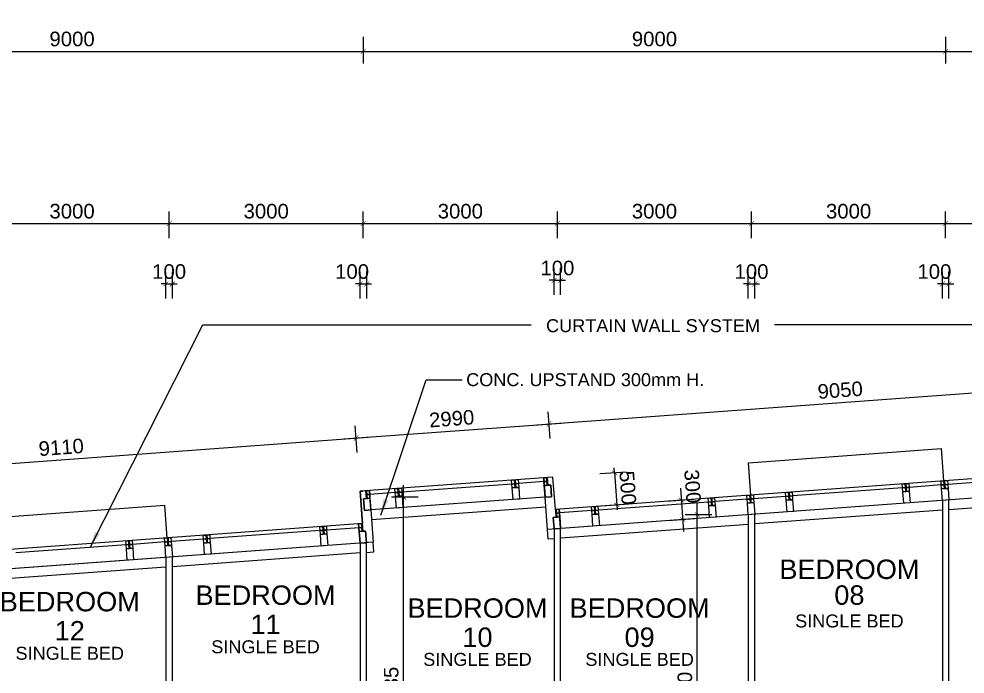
# Model space of a CAD drawing. Header units: millimetres. Extents: x 0 to 69068, y 299 to 37257.
# Drawn here: x 20179 to 34800, y 24308 to 34422 of the extents above; entities that cross this region are included whole.
import ezdxf
from ezdxf.enums import TextEntityAlignment as Align

# ---------------------------------------------------------------- set-up
doc = ezdxf.new("R2010")
doc.units = ezdxf.units.MM
doc.layers.get('Defpoints').update_dxf_attribs({"color": 8})
for name, color, linetype in [('above', 8, 'Continuous'), ('arrow', 8, 'Continuous'), ('Dry Wall', 8, 'Continuous'), ('GBP Dim', 8, 'Continuous'), ('GBP Text 200', 8, 'Continuous'), ('GBP Text 250', 8, 'Continuous'), ('Kerb', 8, 'Continuous'), ('WINDOW', 8, 'Continuous'), ('WINDOW-MULLION', 8, 'Continuous'), ('zzz-room mix', 8, 'Continuous')]:
    doc.layers.add(name, color=color, linetype=linetype)
doc.styles.add('BH', font='arial.ttf')
doc.styles.get("Standard").update_dxf_attribs({"font": 'arial.ttf'})
doc.dimstyles.new('200 GBP', dxfattribs={"dimscale": 1.5, "dimtxt": 150, "dimasz": 50, "dimexe": 125, "dimexo": 50, "dimgap": 50, "dimtad": 1, "dimdec": 0, "dimzin": 0, "dimdsep": 46, "dimtxsty": 'BH', "dimblk": 'ARCHTICK', "dimcen": 0.09, "dimdle": 125, "dimclrd": 9, "dimclre": 9, "dimclrt": 1, "dimadec": 0, "dimazin": 0, "dimtfac": 1, "dimtdec": 0, "dimtix": 1, "dimtmove": 2, "dimatfit": 3, "dimldrblk": 'ARCHTICK', "dimfxl": 300, "dimfxlon": 1, "dimtolj": 1, "dimtzin": 0, "dimarcsym": 0})
doc.dimstyles.get("Standard").update_dxf_attribs({"dimtxt": 0.18, "dimasz": 0.18, "dimexe": 0.18, "dimexo": 0.0625, "dimgap": 0.09, "dimtad": 0, "dimtih": 1, "dimtoh": 1, "dimdec": 4, "dimzin": 0, "dimdsep": 46, "dimtxsty": 'Standard', "dimcen": 0.09, "dimadec": 0, "dimazin": 0, "dimtfac": 1, "dimtdec": 4, "dimtofl": 0, "dimtmove": 0, "dimatfit": 3, "dimfxl": 1, "dimtolj": 1, "dimtzin": 0, "dimarcsym": 0})

# ---------------------------------------------------------------- blocks, each defined once
blk = doc.blocks.new('_ArchTick')
at = {"color": 0, "const_width": 0.1}
blk.add_lwpolyline([(0.5, 0.5), (-0.5, -0.5)], dxfattribs=at)
blk = doc.blocks.new('*D245')
at = {"layer": 'Defpoints', "color": 0, "transparency": 16777216}
for p in [(25389, 27952), (25486, 26632), (16400, 25965)]:
    blk.add_point(p, dxfattribs=at)
at = {"layer": 'GBP Dim', "color": 9, "lineweight": -2, "transparency": 16777216}
for p, q in [((25406, 27728), (25375, 28139)), ((16116, 27272), (25576, 27966)), ((16320, 27061), (16289, 27473))]:
    blk.add_line(p, q, dxfattribs=at)
at = {"layer": 'GBP Dim', "color": 9, "lineweight": -2, "transparency": 16777216, "xscale": 75, "yscale": 75, "zscale": 75}
for p, rotation in [((25389, 27952), 4.194182783224863), ((16303, 27286), 184.1941827832248)]:
    blk.add_blockref('_ArchTick', p, dxfattribs=dict(at, rotation=rotation))
at = {"layer": 'GBP Dim', "transparency": 16777216, "insert": (20832, 27808), "char_height": 225, "attachment_point": 5, "rotation": 4.1942, "style": 'BH'}
blk.add_mtext('\\A1;9110', dxfattribs=at)
blk = doc.blocks.new('*D246')
at = {"layer": 'Defpoints', "color": 0, "transparency": 16777216}
for p in [(28371, 28171), (28468, 26850), (25486, 26632)]:
    blk.add_point(p, dxfattribs=at)
at = {"layer": 'GBP Dim', "color": 9, "lineweight": -2, "transparency": 16777216}
for p, q in [((28388, 27946), (28358, 28358)), ((25202, 27938), (28558, 28184)), ((25406, 27728), (25375, 28139))]:
    blk.add_line(p, q, dxfattribs=at)
at = {"layer": 'GBP Dim', "color": 9, "lineweight": -2, "transparency": 16777216, "xscale": 75, "yscale": 75, "zscale": 75}
for p, rotation in [((28371, 28171), 4.194182783224863), ((25389, 27952), 184.1941827832248)]:
    blk.add_blockref('_ArchTick', p, dxfattribs=dict(at, rotation=rotation))
at = {"layer": 'GBP Dim', "transparency": 16777216, "insert": (26866, 28251), "char_height": 225, "attachment_point": 5, "rotation": 4.1942, "style": 'BH'}
blk.add_mtext('\\A1;2990', dxfattribs=at)
blk = doc.blocks.new('*D247')
at = {"layer": 'Defpoints', "color": 0, "transparency": 16777216}
for p in [(37397, 28833), (37494, 27512), (28468, 26850)]:
    blk.add_point(p, dxfattribs=at)
at = {"layer": 'GBP Dim', "color": 9, "lineweight": -2, "transparency": 16777216}
for p, q in [((37414, 28608), (37383, 29020)), ((28184, 28157), (37584, 28846)), ((28388, 27946), (28358, 28358))]:
    blk.add_line(p, q, dxfattribs=at)
at = {"layer": 'GBP Dim', "color": 9, "lineweight": -2, "transparency": 16777216, "xscale": 75, "yscale": 75, "zscale": 75}
for p, rotation in [((37397, 28833), 4.194182783224863), ((28371, 28171), 184.1941827832248)]:
    blk.add_blockref('_ArchTick', p, dxfattribs=dict(at, rotation=rotation))
at = {"layer": 'GBP Dim', "transparency": 16777216, "insert": (32870, 28691), "char_height": 225, "attachment_point": 5, "rotation": 4.1942, "style": 'BH'}
blk.add_mtext('\\A1;9050', dxfattribs=at)
blk = doc.blocks.new('*D253')
at = {"layer": 'Defpoints', "color": 0, "transparency": 16777216}
for p in [(25500, 34422), (34500, 34422), (34500, 33922)]:
    blk.add_point(p, dxfattribs=at)
at = {"layer": 'GBP Dim', "color": 9, "lineweight": -2, "transparency": 16777216}
for p, q in [((25500, 34147), (25500, 33735)), ((34500, 34147), (34500, 33735)), ((25313, 33922), (34688, 33922))]:
    blk.add_line(p, q, dxfattribs=at)
at = {"layer": 'GBP Dim', "color": 9, "lineweight": -2, "transparency": 16777216, "xscale": 75, "yscale": 75, "zscale": 75, "rotation": 180}
blk.add_blockref('_ArchTick', (25500, 33922), dxfattribs=at)
at = {"layer": 'GBP Dim', "color": 9, "lineweight": -2, "transparency": 16777216, "xscale": 75, "yscale": 75, "zscale": 75}
blk.add_blockref('_ArchTick', (34500, 33922), dxfattribs=at)
at = {"layer": 'GBP Dim', "transparency": 16777216, "insert": (30000, 34112), "char_height": 225, "attachment_point": 5, "style": 'BH'}
blk.add_mtext('\\A1;9000', dxfattribs=at)
blk = doc.blocks.new('*D254')
at = {"layer": 'Defpoints', "color": 0, "transparency": 16777216}
for p in [(34500, 34422), (43500, 34422), (43500, 33922)]:
    blk.add_point(p, dxfattribs=at)
at = {"layer": 'GBP Dim', "color": 9, "lineweight": -2, "transparency": 16777216}
for p, q in [((34500, 34147), (34500, 33735)), ((43500, 34147), (43500, 33735)), ((34313, 33922), (43688, 33922))]:
    blk.add_line(p, q, dxfattribs=at)
at = {"layer": 'GBP Dim', "color": 9, "lineweight": -2, "transparency": 16777216, "xscale": 75, "yscale": 75, "zscale": 75, "rotation": 180}
blk.add_blockref('_ArchTick', (34500, 33922), dxfattribs=at)
at = {"layer": 'GBP Dim', "color": 9, "lineweight": -2, "transparency": 16777216, "xscale": 75, "yscale": 75, "zscale": 75}
blk.add_blockref('_ArchTick', (43500, 33922), dxfattribs=at)
at = {"layer": 'GBP Dim', "transparency": 16777216, "insert": (39000, 34112), "char_height": 225, "attachment_point": 5, "style": 'BH'}
blk.add_mtext('\\A1;9000', dxfattribs=at)
blk = doc.blocks.new('*D257')
at = {"layer": 'Defpoints', "color": 0, "transparency": 16777216}
for p in [(16500, 34422), (25500, 34422), (25500, 33922)]:
    blk.add_point(p, dxfattribs=at)
at = {"layer": 'GBP Dim', "color": 9, "lineweight": -2, "transparency": 16777216}
for p, q in [((16500, 34147), (16500, 33735)), ((25500, 34147), (25500, 33735)), ((16313, 33922), (25688, 33922))]:
    blk.add_line(p, q, dxfattribs=at)
at = {"layer": 'GBP Dim', "color": 9, "lineweight": -2, "transparency": 16777216, "xscale": 75, "yscale": 75, "zscale": 75, "rotation": 180}
blk.add_blockref('_ArchTick', (16500, 33922), dxfattribs=at)
at = {"layer": 'GBP Dim', "color": 9, "lineweight": -2, "transparency": 16777216, "xscale": 75, "yscale": 75, "zscale": 75}
blk.add_blockref('_ArchTick', (25500, 33922), dxfattribs=at)
at = {"layer": 'GBP Dim', "transparency": 16777216, "insert": (21000, 34112), "char_height": 225, "attachment_point": 5, "style": 'BH'}
blk.add_mtext('\\A1;9000', dxfattribs=at)
blk = doc.blocks.new('*D273')
at = {"layer": 'Defpoints', "color": 0, "transparency": 16777216}
for p in [(28418, 27348), (29417, 26920), (28455, 26849)]:
    blk.add_point(p, dxfattribs=at)
at = {"layer": 'GBP Dim', "color": 9, "lineweight": -2, "transparency": 16777216}
for p, q in [((29380, 27419), (29375, 27493)), ((29156, 27402), (29567, 27432)), ((29380, 27419), (29417, 26920)), ((29193, 26903), (29604, 26934)), ((29417, 26920), (29423, 26845))]:
    blk.add_line(p, q, dxfattribs=at)
at = {"layer": 'GBP Dim', "color": 9, "lineweight": -2, "transparency": 16777216, "xscale": 75, "yscale": 75, "zscale": 75}
for p, rotation in [((29380, 27419), 274.1941827845765), ((29417, 26920), 94.19418278457653)]:
    blk.add_blockref('_ArchTick', p, dxfattribs=dict(at, rotation=rotation))
at = {"layer": 'GBP Dim', "transparency": 16777216, "insert": (29588, 27183), "char_height": 225, "attachment_point": 5, "rotation": 274.1942, "style": 'BH'}
blk.add_mtext('\\A1;500', dxfattribs=at)
blk = doc.blocks.new('*D280')
at = {"layer": 'Defpoints', "color": 0, "transparency": 16777216}
for p in [(22500, 31263), (22500, 26112), (19500, 25892)]:
    blk.add_point(p, dxfattribs=at)
at = {"layer": 'GBP Dim', "color": 9, "lineweight": -2, "transparency": 16777216}
for p, q in [((19500, 31038), (19500, 31450)), ((22500, 31038), (22500, 31450)), ((19312, 31263), (22687, 31263))]:
    blk.add_line(p, q, dxfattribs=at)
at = {"layer": 'GBP Dim', "color": 9, "lineweight": -2, "transparency": 16777216, "xscale": 75, "yscale": 75, "zscale": 75, "rotation": 180}
blk.add_blockref('_ArchTick', (19500, 31263), dxfattribs=at)
at = {"layer": 'GBP Dim', "color": 9, "lineweight": -2, "transparency": 16777216, "xscale": 75, "yscale": 75, "zscale": 75}
blk.add_blockref('_ArchTick', (22500, 31263), dxfattribs=at)
at = {"layer": 'GBP Dim', "transparency": 16777216, "insert": (21000, 31453), "char_height": 225, "attachment_point": 5, "style": 'BH'}
blk.add_mtext('\\A1;3000', dxfattribs=at)
blk = doc.blocks.new('*D281')
at = {"layer": 'Defpoints', "color": 0, "transparency": 16777216}
for p in [(25500, 31263), (25500, 26332), (22500, 26112)]:
    blk.add_point(p, dxfattribs=at)
at = {"layer": 'GBP Dim', "color": 9, "lineweight": -2, "transparency": 16777216}
for p, q in [((22500, 31038), (22500, 31450)), ((25500, 31038), (25500, 31450)), ((22312, 31263), (25688, 31263))]:
    blk.add_line(p, q, dxfattribs=at)
at = {"layer": 'GBP Dim', "color": 9, "lineweight": -2, "transparency": 16777216, "xscale": 75, "yscale": 75, "zscale": 75, "rotation": 180}
blk.add_blockref('_ArchTick', (22500, 31263), dxfattribs=at)
at = {"layer": 'GBP Dim', "color": 9, "lineweight": -2, "transparency": 16777216, "xscale": 75, "yscale": 75, "zscale": 75}
blk.add_blockref('_ArchTick', (25500, 31263), dxfattribs=at)
at = {"layer": 'GBP Dim', "transparency": 16777216, "insert": (24000, 31453), "char_height": 225, "attachment_point": 5, "style": 'BH'}
blk.add_mtext('\\A1;3000', dxfattribs=at)
blk = doc.blocks.new('*D282')
at = {"layer": 'Defpoints', "color": 0, "transparency": 16777216}
for p in [(28500, 31263), (28500, 26552), (25500, 26332)]:
    blk.add_point(p, dxfattribs=at)
at = {"layer": 'GBP Dim', "color": 9, "lineweight": -2, "transparency": 16777216}
for p, q in [((25500, 31038), (25500, 31450)), ((28500, 31038), (28500, 31450)), ((25313, 31263), (28688, 31263))]:
    blk.add_line(p, q, dxfattribs=at)
at = {"layer": 'GBP Dim', "color": 9, "lineweight": -2, "transparency": 16777216, "xscale": 75, "yscale": 75, "zscale": 75, "rotation": 180}
blk.add_blockref('_ArchTick', (25500, 31263), dxfattribs=at)
at = {"layer": 'GBP Dim', "color": 9, "lineweight": -2, "transparency": 16777216, "xscale": 75, "yscale": 75, "zscale": 75}
blk.add_blockref('_ArchTick', (28500, 31263), dxfattribs=at)
at = {"layer": 'GBP Dim', "transparency": 16777216, "insert": (27000, 31453), "char_height": 225, "attachment_point": 5, "style": 'BH'}
blk.add_mtext('\\A1;3000', dxfattribs=at)
blk = doc.blocks.new('*D283')
at = {"layer": 'Defpoints', "color": 0, "transparency": 16777216}
for p in [(31500, 31263), (31500, 26772), (28500, 26552)]:
    blk.add_point(p, dxfattribs=at)
at = {"layer": 'GBP Dim', "color": 9, "lineweight": -2, "transparency": 16777216}
for p, q in [((28500, 31038), (28500, 31450)), ((31500, 31038), (31500, 31450)), ((28313, 31263), (31688, 31263))]:
    blk.add_line(p, q, dxfattribs=at)
at = {"layer": 'GBP Dim', "color": 9, "lineweight": -2, "transparency": 16777216, "xscale": 75, "yscale": 75, "zscale": 75, "rotation": 180}
blk.add_blockref('_ArchTick', (28500, 31263), dxfattribs=at)
at = {"layer": 'GBP Dim', "color": 9, "lineweight": -2, "transparency": 16777216, "xscale": 75, "yscale": 75, "zscale": 75}
blk.add_blockref('_ArchTick', (31500, 31263), dxfattribs=at)
at = {"layer": 'GBP Dim', "transparency": 16777216, "insert": (30000, 31453), "char_height": 225, "attachment_point": 5, "style": 'BH'}
blk.add_mtext('\\A1;3000', dxfattribs=at)
blk = doc.blocks.new('*D284')
at = {"layer": 'Defpoints', "color": 0, "transparency": 16777216}
for p in [(34500, 31263), (34500, 26992), (31500, 26772)]:
    blk.add_point(p, dxfattribs=at)
at = {"layer": 'GBP Dim', "color": 9, "lineweight": -2, "transparency": 16777216}
for p, q in [((31500, 31038), (31500, 31450)), ((34500, 31038), (34500, 31450)), ((31313, 31263), (34688, 31263))]:
    blk.add_line(p, q, dxfattribs=at)
at = {"layer": 'GBP Dim', "color": 9, "lineweight": -2, "transparency": 16777216, "xscale": 75, "yscale": 75, "zscale": 75, "rotation": 180}
blk.add_blockref('_ArchTick', (31500, 31263), dxfattribs=at)
at = {"layer": 'GBP Dim', "color": 9, "lineweight": -2, "transparency": 16777216, "xscale": 75, "yscale": 75, "zscale": 75}
blk.add_blockref('_ArchTick', (34500, 31263), dxfattribs=at)
at = {"layer": 'GBP Dim', "transparency": 16777216, "insert": (33000, 31453), "char_height": 225, "attachment_point": 5, "style": 'BH'}
blk.add_mtext('\\A1;3000', dxfattribs=at)
blk = doc.blocks.new('*D285')
at = {"layer": 'Defpoints', "color": 0, "transparency": 16777216}
for p in [(37500, 31263), (37500, 27212), (34500, 26992)]:
    blk.add_point(p, dxfattribs=at)
at = {"layer": 'GBP Dim', "color": 9, "lineweight": -2, "transparency": 16777216}
for p, q in [((34500, 31038), (34500, 31450)), ((37500, 31038), (37500, 31450)), ((34313, 31263), (37688, 31263))]:
    blk.add_line(p, q, dxfattribs=at)
at = {"layer": 'GBP Dim', "color": 9, "lineweight": -2, "transparency": 16777216, "xscale": 75, "yscale": 75, "zscale": 75, "rotation": 180}
blk.add_blockref('_ArchTick', (34500, 31263), dxfattribs=at)
at = {"layer": 'GBP Dim', "color": 9, "lineweight": -2, "transparency": 16777216, "xscale": 75, "yscale": 75, "zscale": 75}
blk.add_blockref('_ArchTick', (37500, 31263), dxfattribs=at)
at = {"layer": 'GBP Dim', "transparency": 16777216, "insert": (36000, 31453), "char_height": 225, "attachment_point": 5, "style": 'BH'}
blk.add_mtext('\\A1;3000', dxfattribs=at)
blk = doc.blocks.new('*D298')
at = {"layer": 'Defpoints', "color": 0, "transparency": 16777216}
for p in [(26122, 27039), (27150, 27039), (27150, 21104)]:
    blk.add_point(p, dxfattribs=at)
at = {"layer": 'GBP Dim', "color": 9, "lineweight": -2, "transparency": 16777216}
for p, q in [((26122, 20916), (26122, 27227)), ((26347, 27039), (25935, 27039)), ((26347, 21104), (25935, 21104))]:
    blk.add_line(p, q, dxfattribs=at)
at = {"layer": 'GBP Dim', "color": 9, "lineweight": -2, "transparency": 16777216, "xscale": 75, "yscale": 75, "zscale": 75}
for p, rotation in [((26122, 27039), 90), ((26122, 21104), 270)]:
    blk.add_blockref('_ArchTick', p, dxfattribs=dict(at, rotation=rotation))
at = {"layer": 'GBP Dim', "transparency": 16777216, "insert": (25932, 24072), "char_height": 225, "attachment_point": 5, "rotation": 90, "style": 'BH'}
blk.add_mtext('\\A1;5935', dxfattribs=at)
blk = doc.blocks.new('*D305')
at = {"layer": 'Defpoints', "color": 0, "transparency": 16777216}
for p in [(30661, 26768), (31200, 26768), (31200, 21419)]:
    blk.add_point(p, dxfattribs=at)
at = {"layer": 'GBP Dim', "color": 9, "lineweight": -2, "transparency": 16777216}
for p, q in [((30661, 21231), (30661, 26956)), ((30886, 26768), (30473, 26768)), ((30886, 21419), (30473, 21419))]:
    blk.add_line(p, q, dxfattribs=at)
at = {"layer": 'GBP Dim', "color": 9, "lineweight": -2, "transparency": 16777216, "xscale": 75, "yscale": 75, "zscale": 75}
for p, rotation in [((30661, 26768), 90), ((30661, 21419), 270)]:
    blk.add_blockref('_ArchTick', p, dxfattribs=dict(at, rotation=rotation))
at = {"layer": 'GBP Dim', "transparency": 16777216, "insert": (30471, 23994), "char_height": 225, "attachment_point": 5, "rotation": 90, "style": 'BH'}
blk.add_mtext('\\A1;5350', dxfattribs=at)
blk = doc.blocks.new('*D380')
at = {"layer": 'Defpoints', "color": 0, "transparency": 16777216}
for p in [(22550, 30331), (22450, 29777), (22550, 29777)]:
    blk.add_point(p, dxfattribs=at)
at = {"layer": 'GBP Dim', "color": 9, "lineweight": -2, "transparency": 16777216}
for p, q in [((22450, 30106), (22450, 30519)), ((22550, 30106), (22550, 30519)), ((22450, 30331), (22375, 30331)), ((22450, 30331), (22550, 30331)), ((22550, 30331), (22625, 30331))]:
    blk.add_line(p, q, dxfattribs=at)
at = {"layer": 'GBP Dim', "color": 9, "lineweight": -2, "transparency": 16777216, "xscale": 75, "yscale": 75, "zscale": 75}
blk.add_blockref('_ArchTick', (22450, 30331), dxfattribs=at)
at = {"layer": 'GBP Dim', "color": 9, "lineweight": -2, "transparency": 16777216, "xscale": 75, "yscale": 75, "zscale": 75, "rotation": 180}
blk.add_blockref('_ArchTick', (22550, 30331), dxfattribs=at)
at = {"layer": 'GBP Dim', "transparency": 16777216, "insert": (22500, 30521), "char_height": 225, "attachment_point": 5, "style": 'BH'}
blk.add_mtext('\\A1;100', dxfattribs=at)
blk = doc.blocks.new('*D381')
at = {"layer": 'Defpoints', "color": 0, "transparency": 16777216}
for p in [(25554, 30331), (25454, 29777), (25554, 29777)]:
    blk.add_point(p, dxfattribs=at)
at = {"layer": 'GBP Dim', "color": 9, "lineweight": -2, "transparency": 16777216}
for p, q in [((25454, 30106), (25454, 30519)), ((25554, 30106), (25554, 30519)), ((25454, 30331), (25379, 30331)), ((25454, 30331), (25554, 30331)), ((25554, 30331), (25629, 30331))]:
    blk.add_line(p, q, dxfattribs=at)
at = {"layer": 'GBP Dim', "color": 9, "lineweight": -2, "transparency": 16777216, "xscale": 75, "yscale": 75, "zscale": 75}
blk.add_blockref('_ArchTick', (25454, 30331), dxfattribs=at)
at = {"layer": 'GBP Dim', "color": 9, "lineweight": -2, "transparency": 16777216, "xscale": 75, "yscale": 75, "zscale": 75, "rotation": 180}
blk.add_blockref('_ArchTick', (25554, 30331), dxfattribs=at)
at = {"layer": 'GBP Dim', "transparency": 16777216, "insert": (25327, 30521), "char_height": 225, "attachment_point": 5, "style": 'BH'}
blk.add_mtext('\\A1;100', dxfattribs=at)
blk = doc.blocks.new('*D382')
at = {"layer": 'Defpoints', "color": 0, "transparency": 16777216}
for p in [(28550, 30387), (28450, 29833), (28550, 29833)]:
    blk.add_point(p, dxfattribs=at)
at = {"layer": 'GBP Dim', "color": 9, "lineweight": -2, "transparency": 16777216}
for p, q in [((28450, 30162), (28450, 30574)), ((28550, 30162), (28550, 30574)), ((28450, 30387), (28375, 30387)), ((28450, 30387), (28550, 30387)), ((28550, 30387), (28625, 30387))]:
    blk.add_line(p, q, dxfattribs=at)
at = {"layer": 'GBP Dim', "color": 9, "lineweight": -2, "transparency": 16777216, "xscale": 75, "yscale": 75, "zscale": 75}
blk.add_blockref('_ArchTick', (28450, 30387), dxfattribs=at)
at = {"layer": 'GBP Dim', "color": 9, "lineweight": -2, "transparency": 16777216, "xscale": 75, "yscale": 75, "zscale": 75, "rotation": 180}
blk.add_blockref('_ArchTick', (28550, 30387), dxfattribs=at)
at = {"layer": 'GBP Dim', "transparency": 16777216, "insert": (28500, 30576), "char_height": 225, "attachment_point": 5, "style": 'BH'}
blk.add_mtext('\\A1;100', dxfattribs=at)
blk = doc.blocks.new('*D383')
at = {"layer": 'Defpoints', "color": 0, "transparency": 16777216}
for p in [(31550, 30331), (31450, 29777), (31550, 29777)]:
    blk.add_point(p, dxfattribs=at)
at = {"layer": 'GBP Dim', "color": 9, "lineweight": -2, "transparency": 16777216}
for p, q in [((31450, 30106), (31450, 30519)), ((31550, 30106), (31550, 30519)), ((31450, 30331), (31375, 30331)), ((31450, 30331), (31550, 30331)), ((31550, 30331), (31625, 30331))]:
    blk.add_line(p, q, dxfattribs=at)
at = {"layer": 'GBP Dim', "color": 9, "lineweight": -2, "transparency": 16777216, "xscale": 75, "yscale": 75, "zscale": 75}
blk.add_blockref('_ArchTick', (31450, 30331), dxfattribs=at)
at = {"layer": 'GBP Dim', "color": 9, "lineweight": -2, "transparency": 16777216, "xscale": 75, "yscale": 75, "zscale": 75, "rotation": 180}
blk.add_blockref('_ArchTick', (31550, 30331), dxfattribs=at)
at = {"layer": 'GBP Dim', "transparency": 16777216, "insert": (31500, 30521), "char_height": 225, "attachment_point": 5, "style": 'BH'}
blk.add_mtext('\\A1;100', dxfattribs=at)
blk = doc.blocks.new('*D384')
at = {"layer": 'Defpoints', "color": 0, "transparency": 16777216}
for p in [(34550, 30331), (34450, 29777), (34550, 29777)]:
    blk.add_point(p, dxfattribs=at)
at = {"layer": 'GBP Dim', "color": 9, "lineweight": -2, "transparency": 16777216}
for p, q in [((34450, 30106), (34450, 30519)), ((34550, 30106), (34550, 30519)), ((34450, 30331), (34375, 30331)), ((34450, 30331), (34550, 30331)), ((34550, 30331), (34625, 30331))]:
    blk.add_line(p, q, dxfattribs=at)
at = {"layer": 'GBP Dim', "color": 9, "lineweight": -2, "transparency": 16777216, "xscale": 75, "yscale": 75, "zscale": 75}
blk.add_blockref('_ArchTick', (34450, 30331), dxfattribs=at)
at = {"layer": 'GBP Dim', "color": 9, "lineweight": -2, "transparency": 16777216, "xscale": 75, "yscale": 75, "zscale": 75, "rotation": 180}
blk.add_blockref('_ArchTick', (34550, 30331), dxfattribs=at)
at = {"layer": 'GBP Dim', "transparency": 16777216, "insert": (34326, 30521), "char_height": 225, "attachment_point": 5, "style": 'BH'}
blk.add_mtext('\\A1;100', dxfattribs=at)
blk = doc.blocks.new('CURTAIN WALL')
at = {"layer": 'WINDOW-MULLION', "ltscale": 100}
blk.add_line((-10, 300), (10, 300), dxfattribs=at)
for points in [[(-50, 300), (-10, 300), (-10, 240), (-50, 240), (-50, 300)], [(10, 300), (50, 300), (50, 240), (10, 240), (10, 300)], [(-50, 240), (-10, 240), (-10, 180), (-50, 180), (-50, 240)], [(10, 240), (50, 240), (50, 180), (10, 180), (10, 240)]]:
    blk.add_lwpolyline(points, dxfattribs=at)
at = {"layer": 'WINDOW-MULLION'}
blk.add_lwpolyline([(-50, 180), (50, 180), (50, 0), (-50, 0)], close=True, dxfattribs=at)
blk = doc.blocks.new('A$C2EC83355')
blk.add_lwpolyline([(-100, 180), (0, 180), (0, 0), (-100, 0)], close=True)
at = {"layer": 'WINDOW-MULLION', "ltscale": 100}
blk.add_line((-60, 180), (-40, 180), dxfattribs=at)
for points in [[(-40, 300), (-100, 300), (-100, 0), (0, 0), (0, 180), (-40, 180), (-40, 300)], [(-100, 300), (-60, 300), (-60, 240), (-100, 240), (-100, 300)], [(-100, 240), (-60, 240), (-60, 180), (-100, 180), (-100, 240)]]:
    blk.add_lwpolyline(points, dxfattribs=at)
blk = doc.blocks.new('A$C05020688')
at = {"layer": 'WINDOW-MULLION', "ltscale": 100}
blk.add_line((-60, 180), (-40, 180), dxfattribs=at)
for points in [[(-100, 180), (-100, 0), (0, 0), (0, 300), (-60, 300), (-60, 180), (-100, 180)], [(-40, 300), (0, 300), (0, 240), (-40, 240), (-40, 300)], [(-40, 240), (0, 240), (0, 180), (-40, 180), (-40, 240)]]:
    blk.add_lwpolyline(points, dxfattribs=at)
at = {"layer": 'WINDOW-MULLION'}
blk.add_lwpolyline([(-100, 180), (0, 180), (0, 0), (-100, 0)], close=True, dxfattribs=at)
blk = doc.blocks.new('*D417')
at = {"layer": 'Defpoints', "color": 0, "transparency": 16777216}
for p in [(29452, 26922), (29474, 26623), (30436, 26694)]:
    blk.add_point(p, dxfattribs=at)
at = {"layer": 'GBP Dim', "color": 9, "lineweight": -2, "transparency": 16777216}
for p, q in [((30401, 27180), (30450, 26507)), ((30190, 26977), (30601, 27007)), ((30212, 26677), (30623, 26708))]:
    blk.add_line(p, q, dxfattribs=at)
at = {"layer": 'GBP Dim', "color": 9, "lineweight": -2, "transparency": 16777216, "xscale": 75, "yscale": 75, "zscale": 75}
for p, rotation in [((30414, 26993), 94.19418278547917), ((30436, 26694), 274.1941827854791)]:
    blk.add_blockref('_ArchTick', p, dxfattribs=dict(at, rotation=rotation))
at = {"layer": 'GBP Dim', "transparency": 16777216, "insert": (30589, 27206), "char_height": 225, "attachment_point": 5, "rotation": 274.1942, "style": 'BH'}
blk.add_mtext('\\A1;300', dxfattribs=at)

msp = doc.modelspace()

# ---------------------------------------------------------------- linework, layer by layer
at = {"layer": 'above', "ltscale": 50}
for points in [[(31488, 27071.7), (31451.6, 27567.1), (34431.7, 27788), (34468.1, 27290.3)], [(22468.1, 26410.3), (22431.6, 26908.4), (16451.4, 26471.3), (16488, 25971.8)]]:
    msp.add_lwpolyline(points, dxfattribs=at)
at = {"layer": 'Dry Wall'}
msp.add_lwpolyline([(34450, 23022.5), (34550, 23022.5), (34550, 26995.5), (34450, 26988.1)], close=True, dxfattribs=at)
for points in [[(31450, 22063.9), (31550, 22063.9), (31550, 26775.5), (31450, 26768.1), (31450, 22063.9)], [(28550, 23842), (28550, 26555.5), (28450, 26548.1), (28450, 23842), (28550, 23842)], [(25550, 23022.5), (25550, 26335.5), (25450, 26328.1), (25450, 23022.5)], [(22550, 23402), (22550, 26115.5), (22450, 26108.1), (22450, 23402)]]:
    msp.add_lwpolyline(points, dxfattribs=at)
at = {"layer": 'Kerb'}
msp.add_line((25628, 26692.1), (28320.8, 26889.6), dxfattribs=at)
for points in [[(37450, 27057.7), (34550, 26845.1)], [(34450, 26837.7), (31550, 26625.1)], [(31450, 26617.7), (28553.6, 26405.3)], [(28450, 26397.7), (28357.4, 26391), (28346.4, 26540.6)], [(25550, 26185.1), (25664.6, 26193.5), (25653.6, 26343.1)], [(25450, 26177.7), (22550, 25965.1)], [(22450, 25957.7), (19550, 25745.1)]]:
    msp.add_lwpolyline(points, dxfattribs=at)
at = {"layer": 'WINDOW'}
for p, q in [((37653.6, 27223.1), (28346.4, 26540.6)), ((28309.8, 27039.2), (25617, 26841.7)), ((28346.4, 26540.6), (28309.8, 27039.2)), ((25617, 26841.7), (25653.6, 26343.1)), ((25653.6, 26343.1), (16399.9, 25664.5))]:
    msp.add_line(p, q, dxfattribs=at)
for points in [[(54211.2, 25792.2), (54032.9, 28223.7), (46468.1, 27669), (46431.5, 28167.6), (43652.6, 27963.8), (40468.1, 27730.3), (40431.5, 28228.9), (37451.5, 28010.4), (37488, 27511.7), (28468.1, 26850.3), (28431.5, 27348.9), (25451.5, 27130.4), (25488, 26631.7), (16399.9, 25965.3)], [(27797.6, 27242.3), (26094.1, 27117.4)], [(28292.3, 27278.6), (27897.4, 27249.6)], [(34432.6, 27227.5), (33933.9, 27190.9)], [(35031, 27271.4), (34532.3, 27234.8)], [(25994.4, 27110.1), (25599.5, 27081.1)], [(32031, 27051.4), (31532.3, 27014.8)], [(33834.2, 27183.6), (32130.7, 27058.7)], [(30834.2, 26963.6), (29130.7, 26838.7)], [(31432.6, 27007.5), (30933.9, 26970.9)], [(29031, 26831.4), (28532.3, 26794.8)], [(24834.2, 26523.6), (23130.7, 26398.7)], [(25435.3, 26567.7), (24933.9, 26530.9)], [(22432.6, 26347.5), (21933.9, 26310.9)], [(23031, 26391.4), (22532.3, 26354.8)], [(21834.2, 26303.6), (20130.7, 26178.7)]]:
    msp.add_lwpolyline(points, dxfattribs=at)
at = {"layer": 'WINDOW-MULLION'}
for points in [[(28468.1, 26850.3), (28431.5, 27348.9), (28347.7, 27342.8)], [(25488, 26631.7), (25451.5, 27130.4), (25495.3, 27133.6)]]:
    msp.add_lwpolyline(points, dxfattribs=at)
at = {"layer": 'zzz-room mix'}
msp.add_lwpolyline([(37653.6, 27223.1), (28346.4, 26540.6), (28309.8, 27039.2), (25617, 26841.7), (25653.6, 26343.1), (16399.9, 25664.5)], dxfattribs=at)

# ---------------------------------------------------------------- block references
at = {"layer": 'WINDOW-MULLION'}
for name, p, rotation in [('A$C2EC83355', (28409.6, 27046.5), 4.194182783392759), ('CURTAIN WALL', (27865, 27006.6), 4.194182774196734), ('CURTAIN WALL', (33901.6, 26947.9), 4.194182774196734), ('CURTAIN WALL', (34500, 26991.8), 4.194182774196734), ('A$C05020688', (25617, 26841.7), 4.194182783392759), ('CURTAIN WALL', (26061.8, 26874.4), 4.194182774196734), ('CURTAIN WALL', (31500, 26771.8), 4.194182774196734), ('CURTAIN WALL', (32098.4, 26815.7), 4.194182774196734), ('CURTAIN WALL', (30901.6, 26727.9), 4.194182774196734), ('A$C05020688', (28549.9, 26555.5), 4.194182783392759), ('CURTAIN WALL', (29098.4, 26595.7), 4.194182774196734), ('A$C2EC83355', (25550, 26335.5), 4.194182783392759), ('CURTAIN WALL', (24901.6, 26287.9), 4.194182774196734), ('CURTAIN WALL', (21901.6, 26067.9), 4.194182774196734), ('CURTAIN WALL', (22500, 26111.8), 4.194182774196734), ('CURTAIN WALL', (23098.4, 26155.7), 4.194182774196734)]:
    msp.add_blockref(name, p, dxfattribs=dict(at, rotation=rotation))

# ---------------------------------------------------------------- texts
at = {"layer": 'GBP Text 200', "style": 'BH'}
for s, p in [('CURTAIN WALL SYSTEM ', (28324.8, 29586.6)), ('CONC. UPSTAND 300mm H.', (27090.4, 28753.1))]:
    msp.add_text(s, height=200, dxfattribs=at).set_placement(p)
for p in [(33012.4, 25027.7), (20964.3, 24529.4), (23989.8, 24629.2), (27265, 24434.9), (29770.4, 24434.9)]:
    msp.add_text('SINGLE BED', height=200, dxfattribs=at).set_placement(p, align=Align.CENTER)
at = {"layer": 'GBP Text 250', "style": 'BH'}
for s, p in [('BEDROOM', (33012.4, 25775.7)), ('BEDROOM', (23989.8, 25376.3)), ('08', (33012.4, 25377.7)), ('BEDROOM', (20964.3, 25276.5)), ('BEDROOM', (27265, 25176.8)), ('BEDROOM', (29770.4, 25176.8)), ('11', (23989.8, 24926.3)), ('12', (20964.3, 24826.5)), ('10', (27265, 24726.8)), ('09', (29770.4, 24726.8))]:
    msp.add_text(s, height=300, dxfattribs=at).set_placement(p, align=Align.CENTER)

# ---------------------------------------------------------------- dimensions: what is measured, and where the dimension line sits
at = {"layer": 'GBP Dim'}
for base, p1, p2, picture, middle in [((25500, 33922.4), (16500, 34422.4), (25500, 34422.4), '*D257', (21000, 34112.3)), ((34500, 33922.4), (25500, 34422.4), (34500, 34422.4), '*D253', (30000, 34112.3)), ((43500, 33922.4), (34500, 34422.4), (43500, 34422.4), '*D254', (39000, 34112.3)), ((22500, 31262.9), (19500, 25891.8), (22500, 26111.8), '*D280', (21000, 31452.9)), ((25500, 31262.9), (22500, 26111.8), (25500, 26331.8), '*D281', (24000, 31452.9)), ((28500.2, 31262.9), (25500, 26331.8), (28500.2, 26551.8), '*D282', (27000.1, 31452.9)), ((31500, 31262.9), (28500.2, 26551.8), (31500, 26771.8), '*D283', (30000.1, 31452.9)), ((34500, 31262.9), (31500, 26771.8), (34500, 26991.8), '*D284', (33000, 31452.9)), ((37500, 31262.9), (34500, 26991.8), (37500, 27211.8), '*D285', (36000, 31452.9)), ((28549.6, 30386.5), (28449.6, 29832.9), (28549.6, 29832.9), '*D382', (28499.6, 30576.4)), ((22550, 30331), (22450, 29777.4), (22550, 29777.4), '*D380', (22500, 30520.9)), ((31550, 30331), (31450, 29777.4), (31550, 29777.4), '*D383', (31500, 30520.9))]:
    dim = msp.add_linear_dim(base=base, p1=p1, p2=p2, dimstyle='200 GBP', override={"dimclrt": 256, "dimfxl": 150}, dxfattribs=at)
    dim.commit()
    dim.dimension.update_dxf_attribs({"geometry": picture, "text_midpoint": middle})
for base, p1, p2, picture, middle in [((25554.2, 30331), (25454.2, 29777.4), (25554.2, 29777.4), '*D381', (25326.8, 30520.9)), ((34550, 30331), (34450, 29777.4), (34550, 29777.4), '*D384', (34326.4, 30520.9))]:
    dim = msp.add_linear_dim(base=base, p1=p1, p2=p2, dimstyle='200 GBP', override={"dimclrt": 256, "dimfxl": 150}, dxfattribs=at)
    dim.commit()
    dim.dimension.update_dxf_attribs({"geometry": picture, "text_midpoint": middle, "dimtype": 160})
for base, p1, p2, angle, picture, middle in [((37397.2, 28832.6), (28468.1, 26850.3), (37494, 27512.2), 4.19418, '*D247', (32870.3, 28691)), ((28371.3, 28170.7), (25486, 26631.6), (28468.1, 26850.3), 4.19418, '*D246', (26866.3, 28250.8)), ((25389.2, 27952), (16399.9, 25965.3), (25486, 26631.6), 4.19418, '*D245', (20832.3, 27808.3)), ((26122.3, 27039.2), (27150, 21103.8), (27150, 27039.2), 90, '*D298', (25932.3, 24071.5))]:
    dim = msp.add_linear_dim(base=base, p1=p1, p2=p2, angle=angle, dimstyle='200 GBP', override={"dimclrt": 256, "dimfxl": 150}, dxfattribs=at)
    dim.commit()
    dim.dimension.update_dxf_attribs({"geometry": picture, "text_midpoint": middle})
dim = msp.add_aligned_dim(p1=(28418.2, 27348), p2=(28454.8, 26849.3), distance=964.8, dimstyle='200 GBP', override={"dimclrt": 256, "dimfxl": 150}, dxfattribs=at)
dim.commit()
dim.dimension.update_dxf_attribs({"geometry": '*D273', "text_midpoint": (29588.1, 27183.1)})
for base, p1, p2, angle, picture, middle, dimtype in [((30436.3, 26693.8), (29452.1, 26922.4), (29474.1, 26623.2), 274.19418, '*D417', (30589.2, 27206.4), 161), ((30660.5781, 26768.1467), (31199.978, 21418.6402), (31200, 26768.1467), 90, '*D305', (30470.6225, 23993.6464), 160)]:
    dim = msp.add_linear_dim(base=base, p1=p1, p2=p2, angle=angle, dimstyle='200 GBP', override={"dimclrt": 256, "dimfxl": 150}, dxfattribs=at)
    dim.commit()
    dim.dimension.update_dxf_attribs({"geometry": picture, "text_midpoint": middle, "dimtype": dimtype})

# ---------------------------------------------------------------- leaders
at = {"layer": 'arrow'}
msp.add_leader([(25769.8, 26760.6), (26473.8, 28849.3), (27026.8, 28849.3)], dimstyle='Standard', override={"dimscale": 2, "dimtxt": 200, "dimasz": 125, "dimexe": 166.67, "dimexo": 100, "dimgap": 100, "dimtih": 0, "dimtoh": 0, "dimdec": 0, "dimrnd": 5.001, "dimtxsty": 'BH', "dimdle": 166.666667, "dimclrd": 9, "dimclre": 9, "dimclrt": 1, "dimtdec": 0, "dimtix": 1, "dimtofl": 1, "dimtmove": 2, "dimfxl": 50}, dxfattribs=at)
at = {"layer": 'GBP Text 200'}
for points in [[(21277.8, 26262.8), (23019.6, 29700.1), (28094.4, 29700.1)], [(38502.7, 28087.5), (37438.1, 29700.1), (31853.8, 29700.1)]]:
    msp.add_leader(points, dimstyle='Standard', override={"dimscale": 2, "dimtxt": 200, "dimasz": 125, "dimexe": 166.67, "dimexo": 100, "dimgap": 100, "dimtih": 0, "dimtoh": 0, "dimdec": 0, "dimrnd": 5.001, "dimtxsty": 'BH', "dimdle": 166.666667, "dimclrd": 9, "dimclre": 9, "dimclrt": 1, "dimtdec": 0, "dimtix": 1, "dimtofl": 1, "dimtmove": 2, "dimfxl": 50}, dxfattribs=at)

doc.saveas('drawing.dxf')
